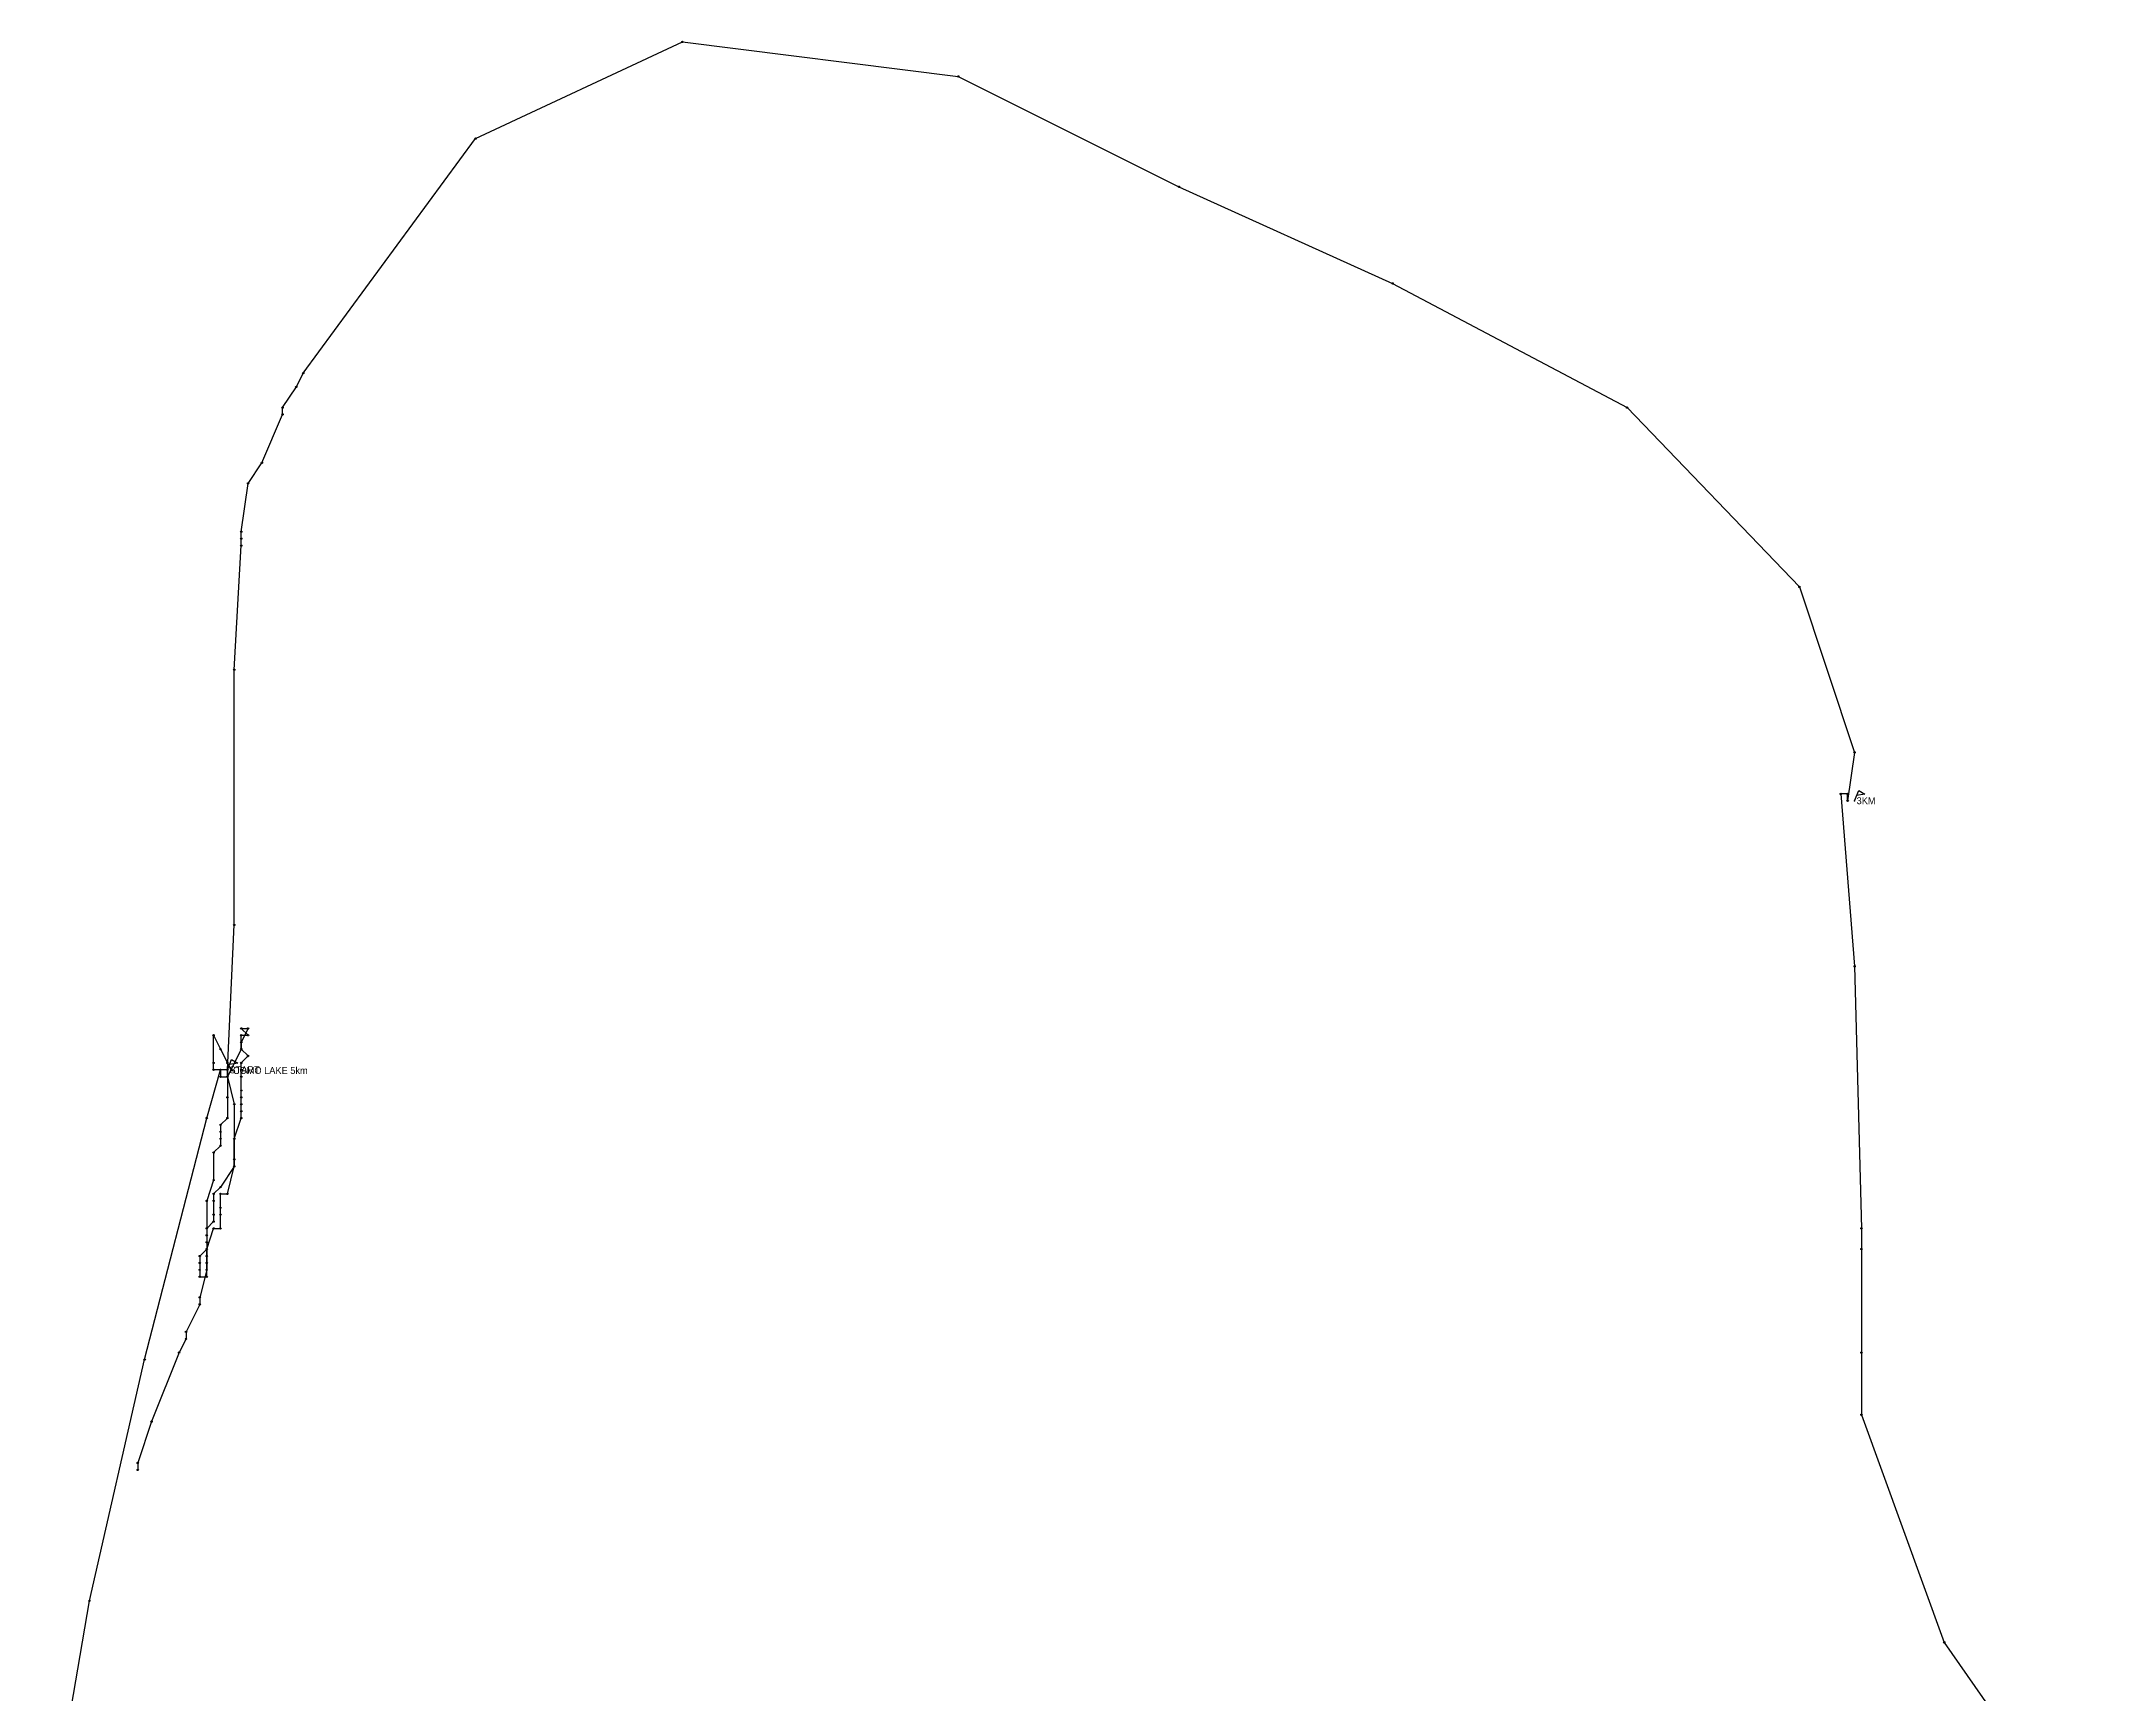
# Model space of a CAD drawing. Extents: x 488641 to 489299, y 4980265 to 4981230.
# Drawn here: x 488683 to 488982, y 4980990.5 to 4981230.1 of the extents above; entities that cross this region are included whole.
import ezdxf

# ---------------------------------------------------------------- set-up
doc = ezdxf.new("R2010")
doc.units = 0
for name, color, linetype in [('Tracks', 3, 'CONTINUOUS'), ('TrkAttribs', 3, 'CONTINUOUS'), ('Waypoints', 7, 'CONTINUOUS'), ('WptAttribs', 7, 'CONTINUOUS')]:
    doc.layers.add(name, color=color, linetype=linetype)

# ---------------------------------------------------------------- blocks, each defined once
blk = doc.blocks.new('WAYPOINT')
at = {"layer": 'WptAttribs'}
for p, q in [((0, 0), (0.6, 1.5)), ((1.5, 0.9375), (0.3, 0.75)), ((0.6, 1.5), (1.5, 0.9375))]:
    blk.add_line(p, q, dxfattribs=at)
at = {"layer": 'WptAttribs', "flags": 1}
for tag in ['Altitude', 'Type', 'Temperature', 'Symbol', 'Color', 'City', 'Categories', 'Country', 'Description', 'Position', 'Depth', 'Proximity', 'DisplayMode', 'Facility', 'Date Modified', 'Link', 'Name']:
    blk.add_attdef(tag, (0.3, -0.5), '', height=1, dxfattribs=at)
at = {"layer": 'WptAttribs'}
blk.add_attdef('Visible', (0.3, -0.5), '', height=1, dxfattribs=at)
blk = doc.blocks.new('TRACK')
at = {"layer": 'TrkAttribs'}
for p, q in [((0, 0), (0.55, -1.1)), ((0.55, -1.1), (0.8, -1.1))]:
    blk.add_line(p, q, dxfattribs=at)
at = {"layer": 'TrkAttribs', "flags": 1}
for tag in ['AvgSpeed', 'StartTime', 'Points', 'ElapsedTime', 'Length', 'Link', 'Name']:
    blk.add_attdef(tag, (0.8, -1.6), '', height=1, dxfattribs=at)
at = {"layer": 'TrkAttribs'}
blk.add_attdef('Visible', (0.8, -1.6), '', height=1, dxfattribs=at)
blk = doc.blocks.new('TRACKPOINT')
at = {"layer": 'TrkAttribs'}
blk.add_circle((0, 0), 0.1, dxfattribs=at)
at = {"layer": 'TrkAttribs', "flags": 1}
for tag in ['Altitude', 'TrackName', 'Time', 'Position', 'Depth', 'LegLength', 'LegTime', 'LegSpeed', 'LegCourse']:
    blk.add_attdef(tag, (0, 0), '', height=1, dxfattribs=at)

msp = doc.modelspace()

# ---------------------------------------------------------------- linework, layer by layer
at = {"layer": 'Tracks'}
for points in [[(488710, 4981082, 948.21), (488710, 4981081, 948.21), (488710, 4981081, 924.55), (488710, 4981081, 940.32), (488710, 4981081, 922.98), (488709, 4981081, 940.32), (488709, 4981080, 913.51), (488709, 4981080, 941.9), (488709, 4981080, 919.82), (488709, 4981080, 930.86), (488709, 4981080, 913.51), (488709, 4981080, 926.13), (488709, 4981080, 941.9), (488709, 4981080, 918.24), (488709, 4981080, 940.32), (488709, 4981080, 927.71), (488709, 4981080, 951.36), (488709, 4981080, 934.01), (488710, 4981080, 924.55), (488710, 4981080, 949.78), (488710, 4981080, 943.48), (488710, 4981080, 919.82), (488710, 4981080, 924.55), (488710, 4981080, 943.48), (488710, 4981080, 932.44), (488710, 4981080, 943.48), (488710, 4981080, 941.9), (488710, 4981080, 932.44), (488710, 4981081, 937.17), (488711, 4981102, 934.01), (488711, 4981139, 932.44), (488712, 4981157, 922.98), (488712, 4981158, 924.55), (488712, 4981159, 935.59), (488713, 4981166, 924.55), (488715, 4981169, 934.01), (488718, 4981176, 916.67), (488718, 4981177, 922.98), (488720, 4981180, 938.75), (488721, 4981182, 927.71), (488746, 4981216, 929.28), (488776, 4981230, 932.44), (488816, 4981225, 930.86), (488848, 4981209, 927.71), (488879, 4981195, 927.71), (488913, 4981177, 926.13), (488938, 4981151, 930.86), (488946, 4981127, 929.28), (488945, 4981120, 932.44), (488945, 4981120, 918.24), (488945, 4981120, 935.59), (488945, 4981121, 922.98), (488944, 4981121, 930.86), (488946, 4981096, 926.13), (488947, 4981058, 921.4), (488947, 4981055, 924.55), (488947, 4981040, 924.55), (488947, 4981031, 924.55), (488959, 4980998, 922.98), (488982, 4980965, 921.4)], [(488683, 4980963, 918.24), (488690, 4981004, 922.98), (488698, 4981039, 924.55), (488707, 4981074, 918.24), (488709, 4981081, 919.82), (488708, 4981081, 930.86), (488708, 4981082, 916.67), (488708, 4981082, 921.4), (488708, 4981082, 924.55), (488708, 4981082, 919.82), (488708, 4981082, 932.44), (488708, 4981082, 921.4), (488708, 4981082, 934.01), (488708, 4981082, 932.44), (488708, 4981082, 913.51), (488708, 4981082, 926.13), (488708, 4981082, 938.75), (488708, 4981082, 926.13), (488708, 4981082, 924.55), (488708, 4981082, 924.55), (488708, 4981082, 932.44), (488708, 4981082, 921.4), (488708, 4981082, 926.13), (488708, 4981082, 922.98), (488708, 4981082, 921.4), (488708, 4981082, 904.05), (488708, 4981082, 924.55), (488708, 4981082, 926.13), (488708, 4981086, 921.4), (488709, 4981084, 919.82), (488710, 4981082, 932.44), (488710, 4981082, 919.82), (488710, 4981077, 926.13), (488710, 4981074, 900.9), (488710, 4981074, 911.94), (488709, 4981073, 926.13), (488709, 4981072, 935.59), (488709, 4981071, 926.13), (488709, 4981070, 915.09), (488708, 4981069, 929.28), (488708, 4981065, 919.82), (488707, 4981062, 918.24), (488707, 4981055, 905.63), (488706, 4981054, 904.05), (488706, 4981054, 924.55), (488706, 4981053, 919.82), (488706, 4981053, 902.48), (488706, 4981052, 904.05), (488706, 4981051, 932.44), (488707, 4981051, 932.44), (488707, 4981052, 899.32), (488707, 4981052, 908.78), (488707, 4981053, 921.4), (488707, 4981053, 924.55), (488707, 4981053, 904.05), (488707, 4981054, 916.67), (488707, 4981055, 911.94), (488707, 4981055, 922.98), (488708, 4981058, 900.9), (488709, 4981058, 932.44), (488709, 4981058, 919.82), (488709, 4981060, 899.32), (488709, 4981060, 911.94), (488709, 4981061, 927.71), (488709, 4981063, 908.78), (488710, 4981063, 918.24), (488710, 4981063, 932.44), (488710, 4981063, 929.28), (488711, 4981067, 918.24), (488711, 4981071, 927.71), (488711, 4981071, 905.63), (488711, 4981071, 927.71), (488712, 4981074, 908.78), (488712, 4981075, 926.13), (488712, 4981076, 905.63), (488712, 4981076, 915.09), (488712, 4981077, 924.55), (488712, 4981078, 929.28), (488712, 4981080, 913.51), (488712, 4981081, 896.17), (488712, 4981081, 902.48), (488712, 4981081, 918.24), (488712, 4981082, 932.44), (488712, 4981082, 924.55), (488713, 4981083, 904.05), (488713, 4981083, 929.28), (488713, 4981083, 929.28), (488712, 4981084, 907.21), (488712, 4981085, 907.21), (488712, 4981085, 922.98), (488712, 4981085, 918.24), (488712, 4981086, 904.05), (488713, 4981086, 916.67), (488713, 4981086, 934.01), (488712, 4981087, 930.86), (488713, 4981087, 919.82), (488713, 4981087, 932.44), (488713, 4981087, 921.4), (488712, 4981085, 922.98), (488712, 4981084, 919.82), (488712, 4981084, 907.21), (488712, 4981084, 919.82), (488712, 4981084, 907.21), (488712, 4981084, 918.24), (488712, 4981084, 930.86), (488712, 4981084, 921.4), (488710, 4981080, 918.24), (488711, 4981076, 919.82), (488711, 4981068, 905.63), (488711, 4981067, 910.36), (488709, 4981064, 927.71), (488708, 4981063, 926.13), (488708, 4981062, 910.36), (488708, 4981062, 910.36), (488708, 4981060, 922.98), (488708, 4981059, 916.67), (488707, 4981058, 927.71), (488707, 4981057, 924.55), (488707, 4981057, 913.51), (488707, 4981056, 915.09), (488707, 4981055, 930.86), (488707, 4981054, 926.13), (488707, 4981052, 922.98), (488706, 4981048, 904.05), (488706, 4981047, 924.55), (488706, 4981047, 924.55), (488704, 4981043, 911.94), (488704, 4981042, 919.82), (488703, 4981040, 924.55), (488699, 4981030, 922.98), (488697, 4981024, 919.82), (488697, 4981023, 919.82)]]:
    msp.add_polyline3d(points, dxfattribs=at)
at = {"layer": 'Waypoints'}
for p in [(488946, 4981120, 927.66), (488710, 4981081, 941.07)]:
    msp.add_point(p, dxfattribs=at)

# ---------------------------------------------------------------- block references
at = {"layer": 'TrkAttribs'}
for p in [(488776, 4981230, 932.44), (488816, 4981225, 930.86), (488746, 4981216, 929.28), (488848, 4981209, 927.71), (488879, 4981195, 927.71), (488721, 4981182, 927.71), (488720, 4981180, 938.75), (488718, 4981177, 922.98), (488718, 4981176, 916.67), (488913, 4981177, 926.13), (488715, 4981169, 934.01), (488713, 4981166, 924.55), (488712, 4981159, 935.59), (488712, 4981158, 924.55), (488712, 4981157, 922.98), (488938, 4981151, 930.86), (488711, 4981139, 932.44), (488946, 4981127, 929.28), (488944, 4981121, 930.86), (488945, 4981121, 922.98), (488945, 4981120, 932.44), (488945, 4981120, 918.24), (488945, 4981120, 935.59), (488711, 4981102, 934.01), (488946, 4981096, 926.13), (488708, 4981086, 921.4), (488712, 4981087, 930.86), (488712, 4981086, 904.05), (488713, 4981087, 919.82), (488713, 4981087, 932.44), (488713, 4981087, 921.4), (488713, 4981086, 916.67), (488713, 4981086, 934.01), (488709, 4981084, 919.82), (488712, 4981085, 907.21), (488712, 4981085, 922.98), (488712, 4981085, 918.24), (488712, 4981085, 922.98), (488712, 4981084, 907.21), (488712, 4981084, 919.82), (488712, 4981084, 907.21), (488712, 4981084, 919.82), (488712, 4981084, 907.21), (488712, 4981084, 918.24), (488712, 4981084, 930.86), (488712, 4981084, 921.4), (488713, 4981083, 904.05), (488713, 4981083, 929.28), (488713, 4981083, 929.28), (488708, 4981082, 916.67), (488708, 4981082, 921.4), (488708, 4981082, 924.55), (488708, 4981082, 919.82), (488708, 4981082, 932.44), (488708, 4981082, 921.4), (488708, 4981082, 934.01), (488708, 4981082, 932.44), (488708, 4981082, 913.51), (488708, 4981082, 926.13), (488708, 4981082, 938.75), (488708, 4981082, 926.13), (488708, 4981082, 924.55), (488708, 4981082, 924.55), (488708, 4981082, 932.44), (488708, 4981082, 921.4), (488708, 4981082, 926.13), (488708, 4981082, 922.98), (488708, 4981082, 921.4), (488708, 4981082, 904.05), (488708, 4981082, 924.55), (488708, 4981082, 926.13), (488708, 4981081, 930.86), (488709, 4981081, 940.32), (488709, 4981081, 919.82), (488709, 4981080, 913.51), (488709, 4981080, 941.9), (488709, 4981080, 919.82), (488709, 4981080, 930.86), (488709, 4981080, 913.51), (488709, 4981080, 926.13), (488709, 4981080, 941.9), (488709, 4981080, 918.24), (488709, 4981080, 940.32), (488709, 4981080, 927.71), (488709, 4981080, 951.36), (488709, 4981080, 934.01), (488710, 4981082, 948.21), (488710, 4981082, 932.44), (488710, 4981082, 919.82), (488710, 4981081, 948.21), (488710, 4981081, 924.55), (488710, 4981081, 940.32), (488710, 4981081, 922.98), (488710, 4981081, 937.17), (488710, 4981080, 924.55), (488710, 4981080, 949.78), (488710, 4981080, 943.48), (488710, 4981080, 919.82), (488710, 4981080, 924.55), (488710, 4981080, 943.48), (488710, 4981080, 932.44), (488710, 4981080, 943.48), (488710, 4981080, 941.9), (488710, 4981080, 932.44), (488710, 4981080, 918.24), (488712, 4981082, 932.44), (488712, 4981082, 924.55), (488712, 4981081, 896.17), (488712, 4981081, 902.48), (488712, 4981081, 918.24), (488712, 4981080, 913.51), (488710, 4981077, 926.13), (488712, 4981078, 929.28), (488712, 4981077, 924.55), (488707, 4981074, 918.24), (488710, 4981074, 900.9), (488710, 4981074, 911.94), (488711, 4981076, 919.82), (488712, 4981076, 905.63), (488712, 4981076, 915.09), (488712, 4981075, 926.13), (488712, 4981074, 908.78), (488709, 4981073, 926.13), (488709, 4981072, 935.59), (488709, 4981071, 926.13), (488711, 4981071, 927.71), (488711, 4981071, 905.63), (488711, 4981071, 927.71), (488708, 4981069, 929.28), (488709, 4981070, 915.09), (488711, 4981068, 905.63), (488708, 4981065, 919.82), (488711, 4981067, 918.24), (488711, 4981067, 910.36), (488707, 4981062, 918.24), (488708, 4981063, 926.13), (488708, 4981062, 910.36), (488708, 4981062, 910.36), (488709, 4981064, 927.71), (488709, 4981063, 908.78), (488710, 4981063, 918.24), (488710, 4981063, 932.44), (488710, 4981063, 929.28), (488708, 4981060, 922.98), (488708, 4981059, 916.67), (488709, 4981061, 927.71), (488709, 4981060, 899.32), (488709, 4981060, 911.94), (488707, 4981058, 927.71), (488707, 4981057, 924.55), (488707, 4981057, 913.51), (488707, 4981056, 915.09), (488708, 4981058, 900.9), (488709, 4981058, 932.44), (488709, 4981058, 919.82), (488947, 4981058, 921.4), (488706, 4981054, 904.05), (488706, 4981054, 924.55), (488706, 4981053, 919.82), (488706, 4981053, 902.48), (488707, 4981055, 905.63), (488707, 4981055, 911.94), (488707, 4981055, 922.98), (488707, 4981055, 930.86), (488707, 4981054, 916.67), (488707, 4981054, 926.13), (488707, 4981053, 921.4), (488707, 4981053, 924.55), (488707, 4981053, 904.05), (488947, 4981055, 924.55), (488706, 4981052, 904.05), (488706, 4981051, 932.44), (488707, 4981052, 899.32), (488707, 4981052, 908.78), (488707, 4981052, 922.98), (488707, 4981051, 932.44), (488706, 4981048, 904.05), (488706, 4981047, 924.55), (488706, 4981047, 924.55), (488704, 4981043, 911.94), (488704, 4981042, 919.82), (488698, 4981039, 924.55), (488703, 4981040, 924.55), (488947, 4981040, 924.55), (488699, 4981030, 922.98), (488947, 4981031, 924.55), (488697, 4981024, 919.82), (488697, 4981023, 919.82), (488690, 4981004, 922.98), (488959, 4980998, 922.98)]:
    msp.add_blockref('TRACKPOINT', p, dxfattribs=at)
ref = msp.add_blockref('TRACK', (488710, 4981082, 948.21), dxfattribs=at)
ref.add_attrib('Visible', 'COMO LAKE 5km', (488710.8, 4981080.4), dxfattribs={"height": 1})
at = {"layer": 'WptAttribs'}
ref = msp.add_blockref('WAYPOINT', (488946, 4981120, 927.66), dxfattribs=at)
ref.add_attrib('Visible', '3KM', (488946.3, 4981119.5), dxfattribs={"height": 1})
ref = msp.add_blockref('WAYPOINT', (488710, 4981081, 941.07), dxfattribs=at)
ref.add_attrib('Visible', 'START', (488710.3, 4981080.5), dxfattribs={"height": 1})

doc.saveas('drawing.dxf')
